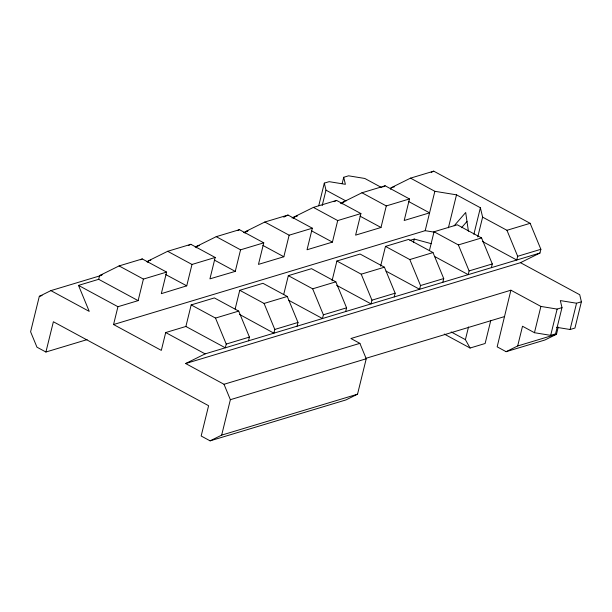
<?xml version="1.0" encoding="UTF-8"?>
<svg xmlns="http://www.w3.org/2000/svg" width="612" height="612" viewBox="0 0 612 612"><rect width="100%" height="100%" fill="white"/><g stroke="black" fill="none" stroke-linecap="round" stroke-linejoin="round"><path stroke-width="0.92" d="M558.243 327.099L556.484 334.274L544.932 339.997L506.116 351.686L497.158 346.843L510.905 290.203L540.901 306.428L557.134 309.083L561.992 307.622L560.317 300.584L576.55 303.231L581.4 301.77L579.725 294.739L520.468 262.686L185.65 363.536L224.007 384.282L230.364 399.69L221.666 435.124L210.115 440.847L201.157 436.004L208.6 405.71L53.374 321.751L45.915 352.022L36.957 347.18L30.6 331.773L39.321 296.346L50.873 290.623L101.118 275.484M50.873 290.623L89.23 311.378L78.504 285.391L98.693 279.309L99.611 275.576L119.088 265.922L142.282 258.937L166.609 272.095L161.316 293.653L186.737 285.835L191.992 264.453L215.187 257.468L209.931 278.85L235.268 271.376L240.562 249.826L263.757 242.834L258.463 264.392L283.846 256.749L289.139 235.192L312.334 228.207L307.04 249.757L332.415 242.115L337.709 220.565L360.904 213.573L355.61 235.13L380.993 227.488L386.287 205.93L409.482 198.946L404.188 220.496L429.563 212.854L408.594 201.509M185.887 326.471L191.181 304.921L215.508 318.079L226.233 344.066L225.315 347.8L185.887 326.471L165.699 332.553L161.323 350.378L113.557 324.536L117.94 306.719L138.121 300.637L143.415 279.087L166.609 272.095M147.813 262.441L148.18 260.942L167.665 251.295L190.86 244.31L215.187 257.468M196.391 247.806L196.758 246.315L216.235 236.66L239.43 229.676L263.757 242.834M244.961 233.18L245.328 231.68L264.812 222.034L288.007 215.049L312.334 228.207M235.153 308.999L239.751 290.287L262.946 283.302L287.273 296.46L297.998 322.455L297.088 326.188M248.51 340.815L249.428 337.082L238.703 311.095L214.376 297.929L191.181 304.921M293.538 218.545L293.905 217.053L313.382 207.399L336.577 200.415L360.904 213.573M239.751 290.287L264.078 303.445L274.803 329.44L273.893 333.173L239.529 314.415M283.693 294.517L288.328 275.66L311.523 268.668L335.85 281.834L346.576 307.821L345.658 311.554M318.745 205.77L324.306 183.126L329.164 181.665L345.39 184.311L343.714 177.281L348.572 175.812L364.806 178.467L381.49 187.501M322.203 205.555L325.982 190.164L324.306 183.126M342.162 183.615L343.714 177.281M342.108 203.918L342.475 202.419L361.96 192.772L385.155 185.788L409.482 198.946M288.328 275.66L312.656 288.818L323.381 314.805L322.463 318.538L288.902 300.393M332.048 280.786L336.898 261.026L360.093 254.041L384.42 267.199L395.145 293.194L394.235 296.927M390.685 189.284L391.053 187.792L410.53 178.138L433.724 171.153L530.145 223.311L540.87 249.298L539.952 253.031L520.468 262.686M336.898 261.026L361.225 274.184L371.951 300.178L371.04 303.912L336.638 285.307M380.618 266.151L385.476 246.399L408.671 239.407L432.998 252.572L443.723 278.559L442.805 282.293M210.115 440.847L345.979 399.919L357.53 394.197L366.236 358.77L359.879 343.355L350.921 338.512L510.905 290.203M413.398 242.612L414.27 239.055L431.445 243.721M113.557 324.536L425.187 230.678L434.857 191.304L410.53 178.138M385.476 246.399L409.803 259.557L420.528 285.544L419.61 289.285L386.05 271.131M429.41 250.629L434.046 231.764L457.241 224.78L481.567 237.938L492.293 263.933L491.382 267.666M448.405 227.802L456.506 194.838L434.857 191.304M473.864 234.312L480.382 207.751L456.506 194.838M434.046 231.764L458.373 244.922L469.098 270.917L468.188 274.65L434.627 256.497M477.765 236.898L482.623 217.138L480.382 207.751M490.793 320.413L485.125 343.5L470.085 348.029L465.403 339.652L468.524 326.953M482.623 217.138L506.95 230.296L517.676 256.29L516.758 260.024L482.355 241.411M506.116 351.686L517.668 345.964L522.51 326.242L534.452 332.706L550.685 335.353L555.535 333.892L561.992 307.622M534.452 332.706L540.901 306.428M550.685 335.353L557.134 309.083M556.568 327.298L570.093 329.508L576.55 303.231M581.4 301.77L574.943 328.047L570.093 329.508M454.135 225.805L465.694 212.494L468.409 231.214M461.54 227.71L467.017 221.406M140.592 259.779L142.282 258.937M188.32 245.565L190.86 244.31M237.739 230.517L239.43 229.676M283.769 217.145L288.007 215.049M334.037 201.677L336.577 200.415M382.615 187.042L385.155 185.788M431.185 172.416L433.724 171.153M185.65 363.536L205.127 353.881L539.952 253.031M99.611 275.576L102.288 274.773M148.18 260.942L150.858 260.138M196.758 246.315L199.435 245.511M245.328 231.68L248.005 230.877M293.905 217.053L297.47 215.975M342.475 202.419L344.258 201.883M391.053 187.792L394.618 186.714M146.796 261.729L148.624 261.179M195.22 247.141L197.041 246.598M243.637 232.56L247.294 231.458M292.062 217.979L294.8 217.153M340.479 203.391L343.217 202.564M39.321 296.346L42.06 295.519M409.864 240.378L414.27 239.055M45.915 352.022L87.08 339.622M215.508 318.079L238.703 311.095M264.078 303.445L287.273 296.46M312.656 288.818L335.85 281.834M361.225 274.184L384.42 267.199M409.803 259.557L432.998 252.572M458.373 244.922L481.567 237.938M506.95 230.296L530.145 223.311M226.233 344.066L249.428 337.082M274.803 329.44L297.998 322.455M323.381 314.805L346.576 307.821M371.951 300.178L395.145 293.194M420.528 285.544L443.723 278.559M469.098 270.917L492.293 263.933M517.676 256.29L540.87 249.298M224.007 384.282L359.879 343.355M365.517 358.448L504.602 316.557M230.364 399.69L366.236 358.77M221.666 435.124L357.53 394.197M517.668 345.964L556.484 334.274M425.187 230.678L434.597 232.216M165.745 274.581L186.737 285.835M361.96 192.772L386.287 205.93M325.982 190.164L346.04 201.011M360.017 216.143L380.993 227.488M313.382 207.399L337.709 220.565M311.447 230.77L332.415 242.115M264.812 222.034L289.139 235.192M451.128 331.933L465.403 339.652M444.251 334.053L470.085 348.029M262.869 245.404L283.846 256.749M216.235 236.66L240.562 249.826M214.299 260.031L235.268 271.376M167.665 251.295L191.992 264.453M119.088 265.922L143.415 279.087M98.693 279.309L138.121 300.637M78.504 285.391L117.94 306.719M165.699 332.553L205.127 353.881"/></g></svg>
